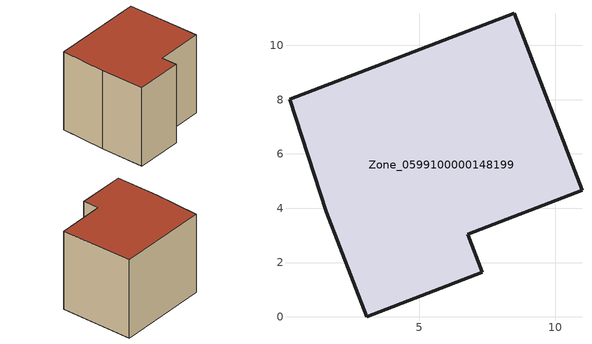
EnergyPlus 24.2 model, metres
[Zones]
Zone_0599100000148199
 floor ground (C_G): 8.49,11.19 10.99,4.67 6.78,3.04 7.32,1.64 3.07,0 1.57,3.88 0.22,8.02 z1.83
 wall outside (C_F): 10.99,4.67 8.49,11.19 0.22,8.02 1.57,3.88 3.07,0 7.32,1.64 6.78,3.04 10.99,4.67 z1.83:9.6
 roof outside (C_R): 0.22,8.02 1.57,3.88 3.07,0 7.32,1.64 6.78,3.04 10.99,4.67 8.49,11.19 z9.6
[BUILDING]
Pand.0599100000148199: North Axis=0; Terrain=City; Loads Convergence Tolerance Value=0.04; Temperature Convergence Tolerance Value=0.4; Solar Distribution=FullExterior; Maximum Number of Warmup Days=25; Minimum Number of Warmup Days=1
[Site:Location]
Rotterdam.The.Hague.AP_ZH_NLD Design_Conditions: Latitude=51.96; Longitude=4.45; Time Zone=1; Elevation=-4.5
[SITE:GROUNDTEMPERATURE:BUILDINGSURFACE]
18, 18, 18, 18, 18, 18, 18, 18, 18, 18, 18, 18
[MATERIAL] Thermal Absorptance=0.9; Solar Absorptance=0.7; Visible Absorptance=0.7
Name | Roughness | Thickness | Conductivity | Density | Specific Heat
G.D.1965 | MediumSmooth | 0.15 | 1 | 540 | 1210
F.D.1965 | Rough | 0.3 | 0.857143 | 1920 | 840
R.D.1965 | MediumRough | 0.2 | 0.08 | 1500 | 1000
[CONSTRUCTION]
C_G: G.D.1965
C_F: F.D.1965
C_R: R.D.1965
[ZONE]
Zone_0599100000148199: Type=1; Multiplier=1; Ceiling Height=Autocalculate; Volume=Autocalculate; Floor Area=autocalculate; Part of Total Floor Area=Yes
[ZONEINFILTRATION:DESIGNFLOWRATE]
Infil_Zone_0599100000148199: Zone or ZoneList or Space or SpaceList=Zone_0599100000148199; Schedule=AlwaysOn; Design Flow Rate Calculation Method=Flow/Area; Flow Rate per Floor Area=0.0042; Constant Term Coefficient=1; Temperature Term Coefficient=0; Velocity Term Coefficient=0; Velocity Squared Term Coefficient=0
[HVACTEMPLATE:ZONE:IDEALLOADSAIRSYSTEM]
Zone_0599100000148199: Maximum Heating Supply Air Temperature=50; Minimum Cooling Supply Air Temperature=13; Maximum Heating Supply Air Humidity Ratio=0.0156; Minimum Cooling Supply Air Humidity Ratio=0.0077; Heating Limit=NoLimit; Cooling Limit=NoLimit; Dehumidification Control Type=ConstantSensibleHeatRatio; Cooling Sensible Heat Ratio=0.7; Dehumidification Setpoint=60; Humidification Control Type=None; Humidification Setpoint=30; Outdoor Air Method=None; Outdoor Air Flow Rate per Person=0.00944; Outdoor Air Flow Rate per Zone Floor Area=0; Outdoor Air Flow Rate per Zone=0; Demand Controlled Ventilation Type=None; Outdoor Air Economizer Type=NoEconomizer; Heat Recovery Type=None; Sensible Heat Recovery Effectiveness=0.7; Latent Heat Recovery Effectiveness=0.65
[ZONECONTROL:THERMOSTAT]
ThermostatControl_Zone_0599100000148199: Zone or ZoneList=Zone_0599100000148199; Control Type Schedule=DualSetpointControlType; Control 1=Thermostat_Zone_0599100000148199; Temperature Difference Between Cutout And Setpoint=0
[THERMOSTATSETPOINT:DUALSETPOINT]
Thermostat_Zone_0599100000148199: Heating Setpoint Temperature Schedule=HeatingSetpoint_Zone_0599100000148199; Cooling Setpoint Temperature Schedule=CoolingSetpoint_Zone_0599100000148199
[SCHEDULE:COMPACT]
HeatingSetpoint_Zone_0599100000148199: Through: 12/31, For: AllDays, Until: 24:00, 21
CoolingSetpoint_Zone_0599100000148199: Through: 12/31, For: AllDays, Until: 24:00, 24
DualSetpointControlType: Through: 12/31, For: AllDays, Until: 24:00, 4
AlwaysOn: Through: 12/31, For: AllDays, Until: 24:00, 1
